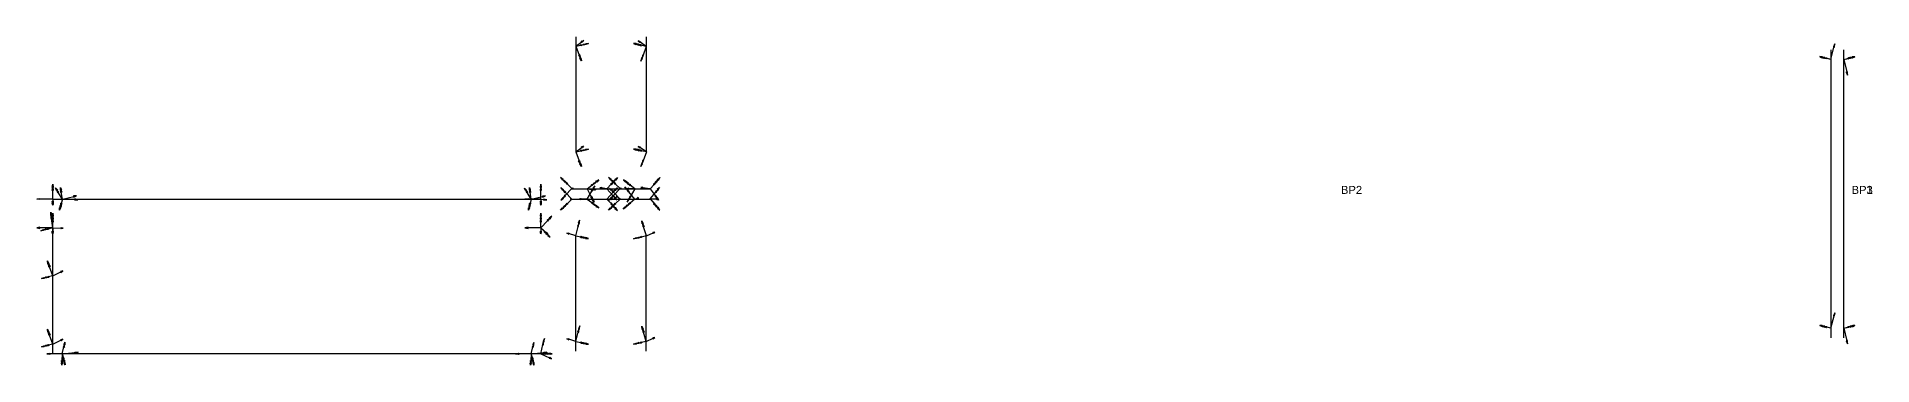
# Model space of a CAD drawing. Header units: millimetres. Extents: x -12912 to 13, y -109 to 280.
# Drawn here: x -1134 to 13, y -107 to 98 of the extents above; entities that cross this region are included whole.
import ezdxf

# ---------------------------------------------------------------- set-up
doc = ezdxf.new("R2010")
doc.units = ezdxf.units.MM
for name, color, linetype in [('AutoDetect_1_4', 1, 'Continuous'), ('AutoDetect_29_11', 1, 'Continuous'), ('AutoDetect_2_3', 1, 'Continuous'), ('AutoDetect_30_14', 1, 'Continuous'), ('AutoDetect_3_7', 1, 'Continuous'), ('AutoDetect_4_9', 1, 'Continuous'), ('AutoDetect_5_0', 1, 'Continuous'), ('AutoDetect_6_1', 1, 'Continuous'), ('AutoDetect_79_5', 1, 'Continuous'), ('AutoDetect_7_13', 1, 'Continuous'), ('AutoDetect_81_12', 1, 'Continuous'), ('AutoDetect_82_6', 1, 'Continuous'), ('AutoDetect_84_2', 1, 'Continuous'), ('AutoDetect_89_10', 1, 'Continuous'), ('AutoDetect_8_8', 1, 'Continuous'), ('Lasche_ID_GUID_951C7766_5737_4ee1_AFE1_AEE0C855A1E1', 1, 'Continuous')]:
    doc.layers.add(name, color=color, linetype=linetype)
doc.styles.get("Standard").update_dxf_attribs({"font": 'arial.ttf'})

# ---------------------------------------------------------------- blocks, each defined once
blk = doc.blocks.new('Kontrollpunkt')
at = {"color": 0}
for q in [(0, 6), (8, 0), (0, 0, 4)]:
    blk.add_line((0, 0), q, dxfattribs=at)
for points in [[(0.25, 8, -0.25), (-0.25, 8, -0.25), (-0.25, 8, 0.25), (0, 10, 0), (-0.25, 8, -0.25), (0.25, 8, 0.25), (0, 10, 0), (0.25, 8, -0.25), (0.25, 8, 0.25), (-0.25, 8, 0.25)], [(0.25, 6, -0.25), (-0.25, 6, -0.25), (-0.25, 6, 0.25), (0, 8, 0), (-0.25, 6, -0.25), (0.25, 6, 0.25), (0, 8, 0), (0.25, 6, -0.25), (0.25, 6, 0.25), (-0.25, 6, 0.25)], [(0.25, 0.25, 4), (-0.25, 0.25, 4), (-0.25, -0.25, 4), (0, 0, 6), (-0.25, 0.25, 4), (0.25, -0.25, 4), (0, 0, 6), (0.25, 0.25, 4), (0.25, -0.25, 4), (-0.25, -0.25, 4)], [(0.25, 0.25, 6), (-0.25, 0.25, 6), (-0.25, -0.25, 6), (0, 0, 8), (-0.25, 0.25, 6), (0.25, -0.25, 6), (0, 0, 8), (0.25, 0.25, 6), (0.25, -0.25, 6), (-0.25, -0.25, 6)], [(0.25, 0.25, 8), (-0.25, 0.25, 8), (-0.25, -0.25, 8), (0, 0, 10), (-0.25, 0.25, 8), (0.25, -0.25, 8), (0, 0, 10), (0.25, 0.25, 8), (0.25, -0.25, 8), (-0.25, -0.25, 8)], [(8, 0.25, -0.25), (8, 0.25, 0.25), (8, -0.25, 0.25), (10, 0, 0), (8, 0.25, 0.25), (8, -0.25, -0.25), (10, 0, 0), (8, 0.25, -0.25), (8, -0.25, -0.25), (8, -0.25, 0.25)]]:
    blk.add_polyline3d(points, dxfattribs=at)

msp = doc.modelspace()

# ---------------------------------------------------------------- linework, layer by layer
at = {"layer": 'AutoDetect_1_4', "color": 1}
msp.add_line((-799.7, -3.3, -296), (-760.3, -3.3, -417.1), dxfattribs=at)
at = {"layer": 'AutoDetect_29_11', "color": 1}
msp.add_line((-5, 90, -260), (-5, -90, -260), dxfattribs=at)
at = {"layer": 'AutoDetect_2_3', "color": 1}
msp.add_line((-790.1, -3.3, -292.9), (-750.8, -3.3, -414), dxfattribs=at)
at = {"layer": 'AutoDetect_30_14', "color": 1}
msp.add_line((-13, 90, -260), (-13, -90, -260), dxfattribs=at)
at = {"layer": 'AutoDetect_3_7', "color": 1}
msp.add_line((-797.3, -98.3, -271), (-797.3, -26.3, -271), dxfattribs=at)
at = {"layer": 'AutoDetect_4_9', "color": 1}
msp.add_line((-753.2, -98.3, -439), (-753.2, -26.3, -439), dxfattribs=at)
at = {"layer": 'AutoDetect_5_0', "color": 1}
msp.add_line((-790.2, 3.2, -292.9), (-750.8, 3.2, -414), dxfattribs=at)
at = {"layer": 'AutoDetect_6_1', "color": 1}
msp.add_line((-799.7, 3.2, -296), (-760.3, 3.2, -417.1), dxfattribs=at)
at = {"layer": 'AutoDetect_79_5', "color": 1}
msp.add_line((-1124.1, -3.2, -420), (-819.1, -3.2, -420), dxfattribs=at)
at = {"layer": 'AutoDetect_7_13', "color": 1}
msp.add_line((-753.2, 98.2, -439), (-753.2, 26.2, -439), dxfattribs=at)
at = {"layer": 'AutoDetect_81_12', "color": 1}
msp.add_line((-1124.1, -3.2, -420), (-819.1, -3.2, -420), dxfattribs=at)
at = {"layer": 'AutoDetect_82_6', "color": 1}
msp.add_line((-819.1, -100, -440.1), (-1124.1, -100, -440.1), dxfattribs=at)
at = {"layer": 'AutoDetect_84_2', "color": 1}
msp.add_line((-819.1, -100, -440.1), (-1124.1, -100, -440.1), dxfattribs=at)
at = {"layer": 'AutoDetect_89_10', "color": 1}
msp.add_line((-1124.1, -99.9, -440), (-1124.1, -21.3, -440), dxfattribs=at)
at = {"layer": 'AutoDetect_8_8', "color": 1}
msp.add_line((-797.3, 98.2, -271), (-797.3, 26.2, -271), dxfattribs=at)

# ---------------------------------------------------------------- block references
at = {"layer": 'AutoDetect_1_4', "color": 1, "extrusion": (-0.715942, -0.696364, -0.050039)}
for p, rotation in [((-555.2, -266.8, 589.6), 93.62619165418512), ((-534.2, -360.4, 572.7), 107.0526187493893)]:
    msp.add_blockref('Kontrollpunkt', p, dxfattribs=dict(at, rotation=rotation))
at = {"layer": 'AutoDetect_1_4', "color": 1, "extrusion": (-0.739715, -0.632687, 0.229191), "rotation": 85.11622827435295}
msp.add_blockref('Kontrollpunkt', (-491.7, -538.9, 468.9), dxfattribs=at)
at = {"layer": 'AutoDetect_29_11', "color": 1, "extrusion": (0.696364, 0.173648, 0.696364), "rotation": 180}
for p in [(82.7, -197.4, -169.9), (-80.3, -169.1, -199.1)]:
    msp.add_blockref('Kontrollpunkt', p, dxfattribs=at)
at = {"layer": 'AutoDetect_2_3', "color": 1, "extrusion": (0.719089, -0.554432, -0.418947), "rotation": 252.0986650282162}
msp.add_blockref('Kontrollpunkt', (-485, -527.3, -443.7), dxfattribs=at)
at = {"layer": 'AutoDetect_2_3', "color": 1, "extrusion": (0.651657, -0.705697, 0.27809), "rotation": 286.7597678560612}
msp.add_blockref('Kontrollpunkt', (-573.6, -171.8, -596.6), dxfattribs=at)
at = {"layer": 'AutoDetect_2_3', "color": 1, "extrusion": (0.608622, -0.696364, 0.380338), "rotation": 293.5171990516844}
msp.add_blockref('Kontrollpunkt', (-567.4, -195.9, -612.2), dxfattribs=at)
at = {"layer": 'AutoDetect_30_14', "color": 1, "extrusion": (-0.696364, 0.173648, 0.696364), "rotation": 180}
for p in [(-78.4, -209.5, -157.4), (84.6, -181.2, -186.6)]:
    msp.add_blockref('Kontrollpunkt', p, dxfattribs=at)
at = {"layer": 'AutoDetect_3_7', "color": 1, "extrusion": (0.796726, -0.173648, -0.578856), "rotation": 272.9288083727321}
for p in [(-195.4, -668.7, -473.8), (-259.9, -660.5, -462.3)]:
    msp.add_blockref('Kontrollpunkt', p, dxfattribs=at)
at = {"layer": 'AutoDetect_4_9', "color": 1, "extrusion": (-0.796726, -0.173648, 0.578856), "rotation": 97.20392918294398}
for p in [(-134.7, -787.2, 350.5), (-70.3, -795.3, 362)]:
    msp.add_blockref('Kontrollpunkt', p, dxfattribs=at)
at = {"layer": 'AutoDetect_5_0', "color": 1, "extrusion": (0.719089, 0.554432, -0.418947), "rotation": 112.8260403979648}
msp.add_blockref('Kontrollpunkt', (485, -527.3, -443.7), dxfattribs=at)
at = {"layer": 'AutoDetect_5_0', "color": 1, "extrusion": (0.651664, 0.705698, 0.278072), "rotation": 68.50075052229775}
msp.add_blockref('Kontrollpunkt', (573.6, -171.8, -596.6), dxfattribs=at)
at = {"layer": 'AutoDetect_5_0', "color": 1, "extrusion": (0.608622, 0.696364, 0.380338), "rotation": 60.26077419388574}
msp.add_blockref('Kontrollpunkt', (567.4, -195.9, -612.2), dxfattribs=at)
at = {"layer": 'AutoDetect_6_1', "color": 1, "extrusion": (-0.715942, 0.696364, -0.050039), "rotation": 267.2135725257945}
for p in [(555.2, -266.8, 589.6), (534.2, -360.4, 572.7)]:
    msp.add_blockref('Kontrollpunkt', p, dxfattribs=at)
at = {"layer": 'AutoDetect_6_1', "color": 1, "extrusion": (-0.719089, 0.554432, 0.418947), "rotation": 287.9013349717838}
msp.add_blockref('Kontrollpunkt', (461.7, -631.8, 373.8), dxfattribs=at)
at = {"layer": 'AutoDetect_79_5', "color": 1, "extrusion": (-0.173648, -0.696364, 0.696364), "rotation": 16.36913053553955}
for p in [(-1084.1, -492, -96.1), (-799.8, -442.6, -146.9)]:
    msp.add_blockref('Kontrollpunkt', p, dxfattribs=at)
at = {"layer": 'AutoDetect_7_13', "color": 1, "extrusion": (-0.796726, 0.173648, 0.578856), "rotation": 256.8095918291353}
for p in [(70.3, -795.3, 362), (134.7, -787.2, 350.5)]:
    msp.add_blockref('Kontrollpunkt', p, dxfattribs=at)
at = {"layer": 'AutoDetect_81_12', "color": 1, "extrusion": (-0.173648, -0.696364, 0.696364), "rotation": 35.35662637756649}
for p in [(-1084.1, -492, -96.1), (-799.8, -442.6, -146.9)]:
    msp.add_blockref('Kontrollpunkt', p, dxfattribs=at)
at = {"layer": 'AutoDetect_82_6', "color": 1, "extrusion": (0.173648, -0.696364, -0.696364), "rotation": 11.95279422000268}
for p in [(-1109.1, -436.7, 181.9), (-824.8, -387.3, 232.8)]:
    msp.add_blockref('Kontrollpunkt', p, dxfattribs=at)
at = {"layer": 'AutoDetect_84_2', "color": 1, "extrusion": (0.173648, -0.696364, -0.696364), "rotation": 199.7021522331678}
for p in [(-1109.1, -436.7, 181.9), (-824.8, -387.3, 232.8)]:
    msp.add_blockref('Kontrollpunkt', p, dxfattribs=at)
at = {"layer": 'AutoDetect_89_10', "color": 1, "extrusion": (-0.753509, -0.173648, 0.634091), "rotation": 80.67597491811551}
msp.add_blockref('Kontrollpunkt', (-231.7, -1037.8, 571.7), dxfattribs=at)
at = {"layer": 'AutoDetect_89_10', "color": 1, "extrusion": (-0.696364, -0.173648, 0.696364), "rotation": 98.13857298109163}
for p in [(-222.3, -1083.9, 485.3), (-180.9, -1091.1, 492.7)]:
    msp.add_blockref('Kontrollpunkt', p, dxfattribs=at)
at = {"layer": 'AutoDetect_8_8', "color": 1, "extrusion": (0.796726, 0.173648, -0.578856), "rotation": 75.07475869879771}
for p in [(259.9, -660.5, -462.3), (195.4, -668.7, -473.8)]:
    msp.add_blockref('Kontrollpunkt', p, dxfattribs=at)
at = {"layer": 'Lasche_ID_GUID_951C7766_5737_4ee1_AFE1_AEE0C855A1E1', "color": 2, "extrusion": (0, -0.382683, -0.92388), "rotation": 180}
for p in [(-1124.1, -158.5, 391.1), (-1124.1, -158.5, 391.1), (-1124.1, -158.5, 391.1), (-819.1, -158.5, 391.1), (-819.1, -158.5, 391.1), (-819.1, -158.5, 391.1)]:
    msp.add_blockref('Kontrollpunkt', p, dxfattribs=at)
at = {"layer": 'Lasche_ID_GUID_951C7766_5737_4ee1_AFE1_AEE0C855A1E1', "color": 2, "extrusion": (0, 0.92388, 0.382683)}
for p in [(1124.1, -398.4, -188), (1124.1, -398.4, -188), (1124.1, -398.4, -188), (819.1, -398.4, -188), (819.1, -398.4, -188), (819.1, -398.4, -188)]:
    msp.add_blockref('Kontrollpunkt', p, dxfattribs=at)
at = {"layer": 'Lasche_ID_GUID_951C7766_5737_4ee1_AFE1_AEE0C855A1E1', "color": 2, "extrusion": (0.57735, -0.57735, 0.57735), "rotation": 272.2279438008873}
msp.add_blockref('Kontrollpunkt', (-594.2, -33.5, -714.7), dxfattribs=at)
at = {"layer": 'Lasche_ID_GUID_951C7766_5737_4ee1_AFE1_AEE0C855A1E1', "color": 2, "extrusion": (0.707107, 0, 0.707107), "rotation": 251.7510976167656}
msp.add_blockref('Kontrollpunkt', (-99.9, 268.1, -890.3), dxfattribs=at)

# ---------------------------------------------------------------- texts
at = {"layer": 'Lasche_ID_GUID_951C7766_5737_4ee1_AFE1_AEE0C855A1E1', "color": 5}
for s, p in [('BP2', (-319.1, 0)), ('BP3', (0, 0, -235.6)), ('BP1', (0, 0))]:
    msp.add_text(s, height=5, dxfattribs=at).set_placement(p)

doc.saveas('drawing.dxf')
